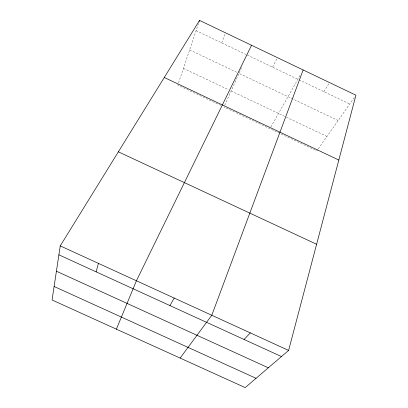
<?xml version="1.0" encoding="UTF-8"?>
<svg xmlns="http://www.w3.org/2000/svg" width="408" height="408" viewBox="0 0 408 408"><rect width="100%" height="100%" fill="white"/><g stroke="black" fill="none" stroke-linecap="round" stroke-linejoin="round"><path stroke-width="0.31" stroke-dasharray="2.04 1.53" d="M198.528 23.414L177.811 85.129L220.621 105.376M221.682 42.865L225.583 32.854M224.762 105.259L238.996 73.369L338.14 120.538M239.251 72.792L241.551 67.636M272.58 67.162L277.394 57.63M270.805 127.041L300.365 74.873M323.865 91.647L329.593 82.594M317.929 149.333L316.843 150.878L223.997 106.972M318.291 148.818L354.481 97.267M183.437 68.366L228.296 89.638M231.132 90.984L285.845 116.933M286.411 117.203L326.981 136.44M196.095 30.651L246.044 54.493M247.177 55.034L297.886 79.244M299.018 79.784L349.753 104.004M189.644 49.883L237.278 72.547"/><path stroke-width="0.61" d="M60.241 245.902L52.066 299.987L245.198 387.6L288.609 350.426L355.934 95.197L199.537 20.4L60.241 245.902L288.609 350.426M96.099 271.845L98.43 263.384M199.135 21.604L199.537 20.4M303.154 69.952L211.788 315.267L180.127 358.081M116.382 329.164L136.42 280.77L251.537 45.268M169.937 305.587L174.206 298.064M244.106 339.487L250.303 332.897M54.106 286.493L256.051 378.308M58.89 254.837L281.454 356.556M56.411 271.213L268.321 367.797M118.351 151.832L316.613 244.264M164.276 77.484L338.829 160.048"/></g></svg>
